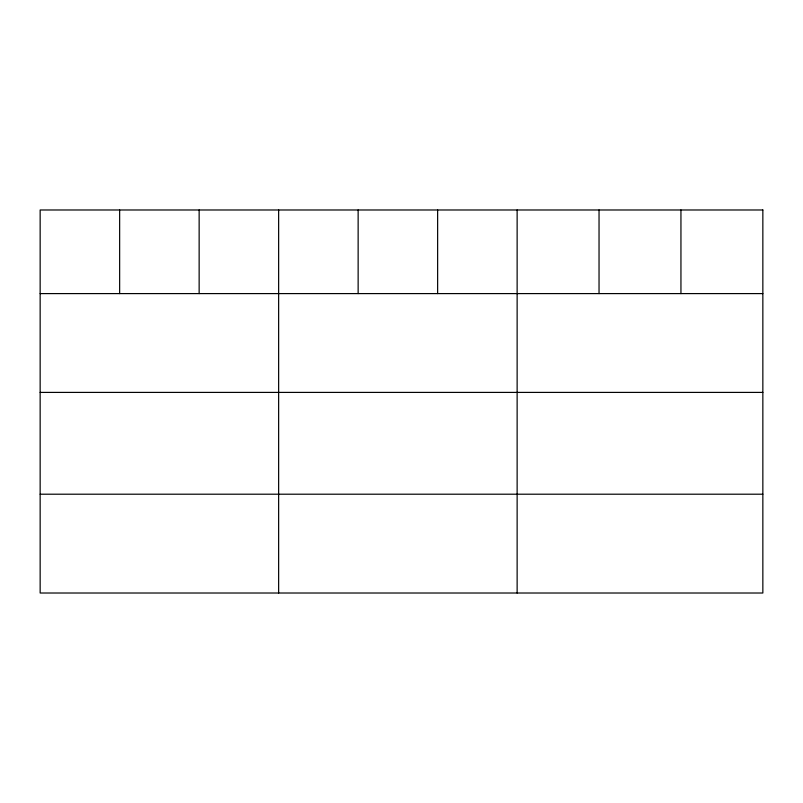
<?xml version="1.0" encoding="UTF-8"?>
<svg xmlns="http://www.w3.org/2000/svg" width="803" height="803" viewBox="0 0 803 803"><rect width="100%" height="100%" fill="white"/><g stroke="black" fill="none" stroke-linecap="round" stroke-linejoin="round"><path stroke-width="1.2" d="M40.15 293.597L762.85 293.597M40.15 392.406L762.85 392.406M40.15 494.206L762.85 494.206M680.944 209.984L680.944 293.597M599.038 209.984L599.038 293.597M517.132 209.984L517.132 593.015M437.635 209.984L437.635 293.597M358.138 209.984L358.138 293.597M278.641 209.984L278.641 593.015M199.144 209.984L199.144 293.597M119.647 209.984L119.647 293.597M762.85 209.984L40.15 209.984L40.15 593.015L762.85 593.015L762.85 209.984"/></g></svg>
